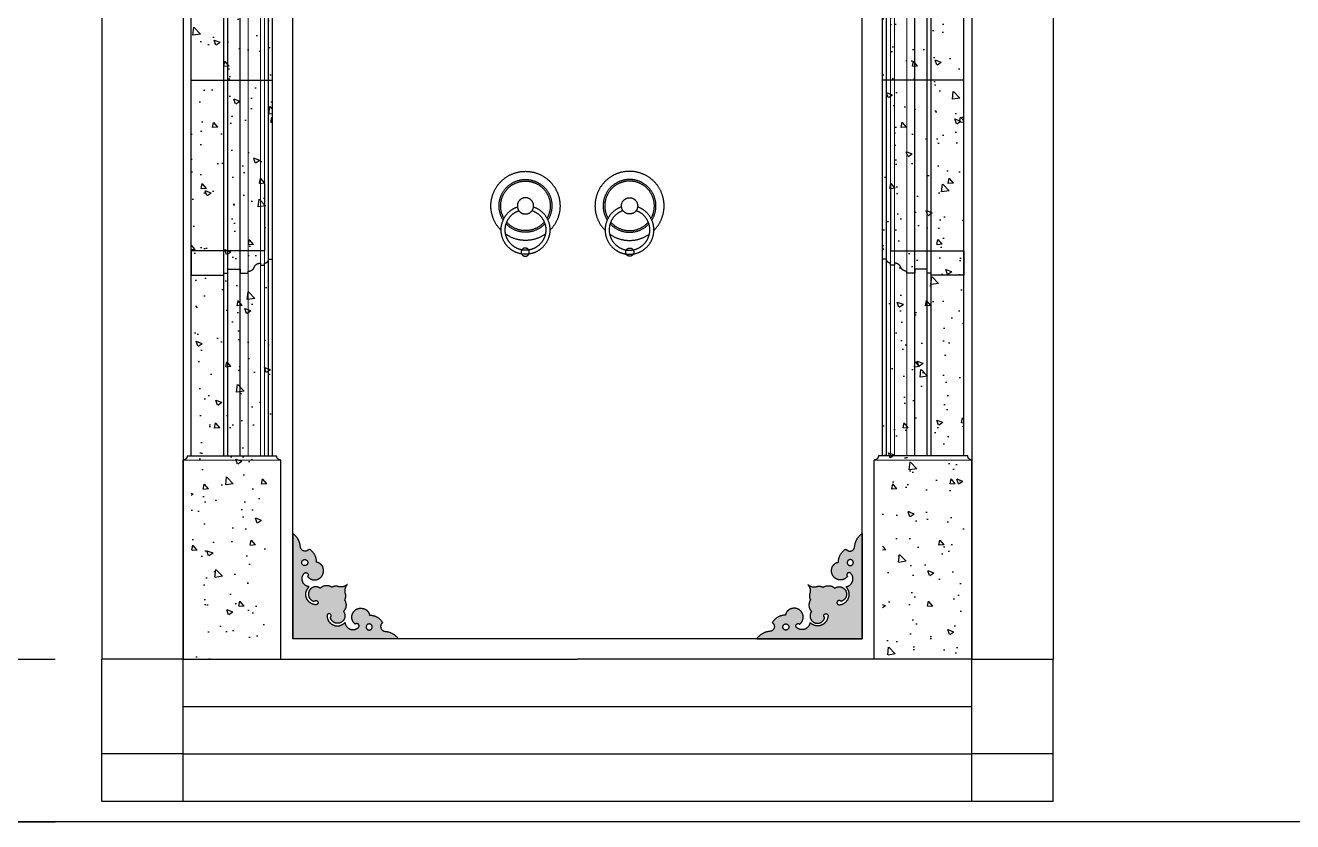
# Model space of a CAD drawing. Extents: x 296441 to 853063, y 459050 to 1117990.
# Drawn here: x 638921 to 642038, y 994963 to 996923 of the extents above; entities that cross this region are included whole.
import ezdxf
from ezdxf.xclip import XClip

# ---------------------------------------------------------------- set-up
doc = ezdxf.new("R2010")
doc.units = 0
doc.header["$LTSCALE"] = 1000
doc.header["$XCLIPFRAME"] = 0
doc.linetypes.add('CENTER2', pattern=[28.574999999999996, 19.05, -3.174999999999999, 3.174999999999999, -3.174999999999999])
for name, color, linetype in [('17-ELEV$0$G-XREF', 2, 'Continuous'), ('A-DETL-MCUT', 6, 'Continuous'), ('A_STAIR', 4, 'Continuous'), ('E1-ELEV-N$0$A-ELEV-HEVY', 2, 'Continuous'), ('E1-ELEV-N$0$A-WALL', 1, 'Continuous'), ('E1-ELEV-N$0$mt2-E$0$MT_A-ELEV-E$0$WALL-TYPE-D-2$0$A-ROOM-IDEN', 4, 'Continuous'), ('E2-E3-ELEV-N$0$G-XREF', 2, 'Continuous'), ('G-GRID', 8, 'CENTER2'), ('mt1-E$0$MT_A-ELEV-E$0$A-ELEV-MEDM-HEVY', 2, 'Continuous'), ('mt2-E$0$A-ELEV-WIND', 147, 'Continuous'), ('WALL-TYPE-D-2$0$A-ELEV-MEDM-HEVY', 2, 'Continuous'), ('ZT1_通用--填充---PM、LM、DY、JD', 8, 'Continuous'), ('分格线', 55, 'Continuous')]:
    doc.layers.add(name, color=color, linetype=linetype)
doc.layers.add('A_PL_4', color=138, linetype='Continuous', lineweight=9)

# ---------------------------------------------------------------- blocks, each defined once
blk = doc.blocks.new('mt2-E$0$门角饰2')
at = {"layer": 'mt2-E$0$A-ELEV-WIND'}
h = blk.add_hatch(dxfattribs=at)
h.set_pattern_fill('AR-SAND', color=256)
h.set_pattern_definition([(37.50000000000001, (-797316.2345391549, -78531.11620388067), (-0.08000156479920251, 2.447066186646712), [0, -1.9304, 0, -2.159, 0, -2.06375]), (7.499999999999999, (-797316.2345391549, -78531.11620388067), (2.247616415690013, 3.584125502841771), [0, -1.0414, 0, -1.7399, 0, -0.66675]), (327.5, (-797317.7966391549, -78531.11620388067), (3.954961851207289, 0.007185923392728499), [0, -0.635, 0, -2.286, 0, -2.9845]), (317.5, (-797317.7966391549, -78531.11620388067), (3.817782262361487, 1.114646616286081), [0, -0.3175, 0, -1.4986, 0, -1.7145])])
h.paths.add_polyline_path([(0, 9.604264050722122e-10), (-133.8998702461831, -133.899870246154, -0.2676571532335317), (-111.9165835716994, -128.4929244415252, 0.2151758919660909), (-95.89758826955222, -126.832234016154, 0.3460682600296425), (-67.09245104342699, -124.4911920379382, 1.232605031124109), (-52.41351540840697, -92.07900429167785, -1.715722040888931), (-56.26232000393793, -83.86811689141905, -0.6710672228442435), (-40.09217631304637, -128.2021358765196, -0.5957551357357035), (-26.92652275052387, -159.9496024594409, -1.111434380358269), (-36.05906095961109, -153.5290343112429, 0.7649724216397704), (-75.02940542367287, -169.3769107072148, 0.3588800555595215), (-58.13925293588545, -188.5553632215015, 0.2663244727307067), (-39.90918733167928, -220.8203449534485, -0.6614347302214693), (-18.46929284580983, -225.4096483872854, 0.2240281881819003), (3.492459654808044e-10, -259.3334308330668)])
h.paths.add_polyline_path([(-21.58336763107218, -187.5880894524744, -1), (-36.58336763107218, -187.5880894524744, -1)], flags=16)
blk.add_lwpolyline([(-133.8998702454846, -133.8998702454846, -0.2676571532220454), (-111.9165835716994, -128.4929244415252, 0.2151758919660909), (-95.89758826955222, -126.832234016154, 0.3460682600296422), (-67.09245104342699, -124.4911920379382, 1.232605031124109), (-52.41351540840697, -92.07900429167785, -1.71572204088913), (-56.26232000393793, -83.86811689141905, -0.6710672228442267), (-40.09217631304637, -128.2021358765196, -0.5957551357357065), (-26.92652275052387, -159.9496024594409, -1.111434380358206), (-36.05906095961109, -153.5290343112429, 0.76497242163977), (-75.02940542367287, -169.3769107072148, 0.3588800555595209), (-58.13925293588545, -188.5553632215015, 0.2663244727307067), (-39.90918733167928, -220.8203449534485, -0.6614347302214496), (-18.46929284580983, -225.4096483872854, 0.224028188181906), (3.492459654808044e-10, -259.3334308330668), (0, 0)], format="xyb", dxfattribs=at)
blk.add_circle((-29.08336763107218, -187.5880894524744), 7.5, dxfattribs=at)
blk = doc.blocks.new('mt2-E$0$RR')
at = {"layer": 'mt2-E$0$A-ELEV-WIND'}
for centre, radius in [((27861.98210027651, 35385.43759024108), 20), ((27862.48724366113, 35271.59346532702), 10)]:
    blk.add_circle(centre, radius, dxfattribs=at)
for centre, radius, start, end in [((27861.98210027651, 35385.43759024108), 85, 314.7781091996703, 224.9953630999683), ((27861.98210027651, 35385.43759024108), 65, 327.467377906168, 212.3060943968686), ((27861.98210027651, 35385.43759024108), 61, 329.7944874464675, 209.9789848588522), ((27861.86522348522, 35326.31424031878), 60, 109.1991883394056, 70.57428396527074), ((27861.86522348522, 35326.31424031878), 50, 108.7268192512349, 71.04665305201068), ((27861.98210027651, 35385.43759024108), 65, 222.6701168665035, 317.1033554338242), ((27861.98210027651, 35385.43759024108), 61, 220.7226361793182, 319.0508361298014), ((27861.98210027651, 35385.43759024108), 85, 234.7606736898767, 305.0127986104618)]:
    blk.add_arc(centre, radius, start, end, dxfattribs=at)
blk = doc.blocks.new('E1-ELEV-N$0$mentou9600')
at = {"layer": 'ZT1_通用--填充---PM、LM、DY、JD', "ltscale": 200}
h = blk.add_hatch(dxfattribs=at)
h.set_pattern_fill('混凝土', color=256, scale=20)
h.set_pattern_definition([(49.99999999999999, (-949.999979789136, 800.0000000005821), (143.4520365201507, -12.55042699651902), [15, -165]), (355, (-949.999979789136, 800.0000000005821), (-27.7502667226, 150.4384267400024), [12, -132]), (100.4514, (-938.0456437891116, 798.9541320005665), (115.7018763428043, 137.8879084121907), [12.74803799999999, -140.2284223999997]), (46.18420000000002, (-949.999979789136, 840.0000000005821), (213.4482097251289, -33.10380286580362), [22.49999999999993, -247.4999999999994]), (96.6356, (-932.2126307891449, 837.241338600521), (186.9325411097407, 194.8235741800883), [19.1220576, -210.3426]), (351.1842, (-949.999979789136, 840.0000000005821), (186.9323890267254, 194.8237201850649), [18, -198]), (21, (-929.999979789136, 830.0000000005821), (119.3814104236923, -80.52377813306776), [15, -165]), (326.0000000000001, (-929.999979789136, 830.0000000005821), (48.66306638431634, 145.0300090093706), [12, -132]), (71.4514, (-920.0515331891365, 823.2896788006183), (168.044525716298, 64.50609934199048), [12.748038, -140.2284224]), (37.50000000000001, (-949.999979789136, 800.0000000005821), (2.431971063458134, 66.5787707662623), [0, -130.4, 0, -134, 0, -132.5]), (7.499999999999999, (-949.999979789136, 800.0000000005821), (52.61390748842972, 78.88234237647205), [0, -76.39999999999999, 0, -127.4, 0, -50.5]), (327.5, (-994.5999797891127, 800.0000000005821), (106.7644872344818, -4.510974346875951), [0, -50, 0, -156, 0, -207]), (317.5, (-1014.599979789113, 800.0000000005821), (116.6372338684772, 20.02099646646354), [0, -65, 0, -103.6, 0, -147])])
h.paths.add_polyline_path([(950.0000202099327, 3050.000000000582), (-949.999979789136, 3050.000000000582), (-949.9999797894852, 400.0001054838067), (-749.9999797894852, 400.0001054838067), (-749.999979789136, 2750.000000000582), (-729.6357356255176, 2790.270609333063), (-699.9996875169454, 2800.000000000582), (-695.9846703518415, 2819.631816876587), (-685.3553188485093, 2835.355339059955), (-656.4423013842897, 2849.583227935713), (-645.2101458875695, 2850.000000000582), (650.0000202099327, 2850.000000000582), (669.9098251224495, 2845.865015735268), (687.6448827205459, 2832.906903935131), (696.5440121192951, 2818.26627540472), (699.9997279375093, 2800.000000000582), (716.9186700041173, 2797.050603494514), (735.3553592693061, 2785.355339059955), (746.0482681981521, 2769.482270330773), (749.2035374309635, 2758.888975930517), (750.0000202099327, 2750.000000000582), (750.0000202106312, 400.0000000004657), (950.0000202106312, 400.0000000004657)])
at = {"layer": 'A-DETL-MCUT', "ltscale": 0.2}
for points in [[(-769.9999606668716, 1569.538590695593), (-769.9999606668716, 1404.538584689028), (-949.9999606013298, 1404.538584689028), (-949.9999606370693, 1344.538584689028), (-869.9999606191413, 1344.538584674126), (-869.9999606191413, 1349.538584674126), (-859.9999606191413, 1349.53858471883), (-859.9999606191413, 1359.538584689028), (-829.9999606191413, 1359.538584703929), (-829.9999606191413, 1349.538584689028), (-809.9999606489437, 1349.538584689028), (-809.999960678746, 1354.538584689028, 0.3027756377319946), (-794.999960589339, 1364.538584689028, -0.3027756377319946), (-779.9999606191413, 1374.538584703929), (-779.999960589339, 1369.538584703929), (-769.9999606191413, 1369.538584689028), (-769.999960678746, 1374.53858471883, 0.414213562373095), (-759.9999606191413, 1384.538584748632), (-749.999960589339, 1384.538584689028), (-749.9999606012134, 1604.538587770774)], [(770.0023720316822, 1569.538590695593), (770.0023720316822, 1404.538584689028), (950.0023719661403, 1404.538584689028), (950.0023720018798, 1344.538584689028), (870.0023719840683, 1344.538584674126), (870.0023719840683, 1349.538584674126), (860.0023719840683, 1349.53858471883), (860.0023719840683, 1359.538584689028), (830.0023719840683, 1359.538584703929), (830.0023719840683, 1349.538584689028), (810.0023720138706, 1349.538584689028), (810.002372043673, 1354.538584689028, -0.3027756377319946), (795.002371954266, 1364.538584689028, 0.3027756377319946), (780.0023719840683, 1374.538584703929), (780.002371954266, 1369.538584703929), (770.0023719840683, 1369.538584689028), (770.002372043673, 1374.53858471883, -0.414213562373095), (760.0023719840683, 1384.538584748632), (750.002371954266, 1384.538584689028), (750.0023719660239, 1604.538587770774)], [(-769.9999798368663, 1484.538587715593), (-769.9999798368663, 1404.538584689028), (-949.9999797713244, 1404.538584689028), (-949.9999798070639, 1344.538584689028), (-869.999979789136, 1344.538584674126), (-869.999979789136, 1349.538584674126), (-859.999979789136, 1349.53858471883), (-859.999979789136, 1359.538584689028), (-829.999979789136, 1359.538584703929), (-829.999979789136, 1349.538584689028), (-809.9999798189383, 1349.538584689028), (-809.9999798487406, 1354.538584689028, 0.3027756377319946), (-794.9999797593337, 1364.538584689028, -0.3027756377319946), (-779.999979789136, 1374.538584703929), (-779.9999797593337, 1369.538584703929), (-769.999979789136, 1369.538584689028), (-769.9999798487406, 1374.53858471883, 0.414213562373095), (-759.999979789136, 1384.538584748632), (-749.9999797593337, 1384.538584689028), (-749.9999798032222, 1484.538587715593)]]:
    blk.add_lwpolyline(points, format="xyb", dxfattribs=at)
at = {"layer": 'A_PL_4', "ltscale": 0.2}
for p, q in [((-809.999979789136, 900.0000000005821), (-809.999979789136, 2750.000000000582)), ((-779.999979789136, 900.0000000005821), (-779.999979789136, 2750.000000000582)), ((-769.999979789136, 900.0000000005821), (-769.999979789136, 2750.000000000582)), ((770.0000202099327, 900.0000000005821), (770.0000202099327, 2750.000000000582)), ((780.0000202099327, 900.0000000005821), (780.0000202099327, 2750.000000000582)), ((810.0000202099327, 900.0000000005821), (810.0000202099327, 2750.000000000582)), ((-969.9999797893688, 890.0000000005821), (-729.9999797893688, 890.0000000005821)), ((970.0000202101655, 890.0000000005821), (730.0000202101655, 890.0000000005821))]:
    blk.add_line(p, q, dxfattribs=at)
at = {"layer": 'A_STAIR', "ltscale": 0.2}
for p, q in [((-859.999979789136, 900.0000000005821), (-859.999979789136, 2960.000000000582)), ((860.0000202099327, 900.0000000005821), (860.0000202099327, 2960.000000000582)), ((-759.999979789136, 900.0000000005821), (-759.999979789136, 2750.000000000582)), ((760.0000202099327, 900.0000000005821), (760.0000202099327, 2750.000000000582)), ((-1169.999979670858, 50.00000000803266), (-1169.999979670858, 400.0000000003492)), ((-969.9999796706252, 400.0000000003492), (-1169.999979670858, 400.0000000003492)), ((-969.9999796706252, 50.00000000174623), (-969.9999796702759, 400.0000000003492)), ((-969.999979789136, 400.0000000003492), (2.021039836108685e-05, 399.9999999998836)), ((970.000020210282, 400.0000000005821), (2.021039836108685e-05, 399.9999999998836)), ((970.0000200917711, 50.00000000197906), (970.0000200914219, 400.0000000005821)), ((970.0000200917711, 400.0000000005821), (1170.000020406558, 399.9999999998836, 4.987721218928365e-08)), ((1170.000020406558, 50.000000007567, 4.987721218928365e-08), (1170.000020406558, 399.9999999998836, 4.987721218928365e-08)), ((-1169.999979647109, 166.6600000449689), (-969.99997964676, 166.6600002226187)), ((970.0000200936338, 166.6600003436906), (1170.000020408654, 166.6600003429921, 4.987721218928365e-08)), ((-1169.999979670858, 50.00000000803266), (1170.000020406558, 49.99999999813735, 4.987721218928398e-08))]:
    blk.add_line(p, q, dxfattribs=at)
at = {"layer": 'E1-ELEV-N$0$mt2-E$0$MT_A-ELEV-E$0$WALL-TYPE-D-2$0$A-ROOM-IDEN', "ltscale": 0.2}
for p, q in [((970.0000200915383, 283.330000353395), (-969.9999796703923, 283.3300002126489)), ((970.0000200916547, 166.6600003537023), (-969.9999796705088, 166.660000212607))]:
    blk.add_line(p, q, dxfattribs=at)
at = {"layer": 'mt1-E$0$MT_A-ELEV-E$0$A-ELEV-MEDM-HEVY', "ltscale": 0.2}
for p, q in [((-829.999979789136, 900.0000000005821), (-829.999979789136, 2930.000000000582)), ((830.0000202099327, 900.0000000005821), (830.0000202099327, 2930.000000000582))]:
    blk.add_line(p, q, dxfattribs=at)
at = {"layer": 'mt2-E$0$A-ELEV-WIND', "ltscale": 0.2}
for p, q in [((-699.999979789136, 450.0000000005821), (-699.999979789136, 2800.000000000582)), ((700.0000202099327, 449.9999999994179), (700.0000202099327, 2800.000000000582)), ((-699.999979789136, 450.0000000005821), (2.021039836108685e-05, 449.9999999998836)), ((2.021039836108685e-05, 449.9999999998836), (700.0000202099327, 449.9999999994179))]:
    blk.add_line(p, q, dxfattribs=at)
at = {"layer": 'WALL-TYPE-D-2$0$A-ELEV-MEDM-HEVY', "ltscale": 0.2}
for p, q in [((-949.999979789136, 900.0000000005821), (-949.999979789136, 3060.000000000582)), ((-949.999979789136, 900.0000000005821), (-949.999979789136, 3060.000000000582)), ((-949.999979789136, 900.0000000005821), (-949.999979789136, 3060.000000000582)), ((950.0000202099327, 900.0000000005821), (950.0000202099327, 3060.000000000582)), ((950.0000202099327, 900.0000000005821), (950.0000202099327, 3060.000000000582)), ((950.0000202099327, 900.0000000005821), (950.0000202099327, 3060.000000000582)), ((-869.999979789136, 900.0000000005821), (-869.999979789136, 2970.000000000582)), ((870.0000202099327, 900.0000000005821), (870.0000202099327, 2970.000000000582)), ((-749.999979789136, 900.0000000005821), (-749.999979789136, 2750.000000000582)), ((750.0000202099327, 900.0000000005821), (750.0000202099327, 2750.000000000582)), ((-969.9999797893688, 400.0000000005821), (-969.9999797893688, 890.0000000005821)), ((-959.9999797896016, 900.0000000005821), (-739.9999797893688, 900.0000000005821)), ((-729.9999797893688, 400.0000000005821), (-729.9999797893688, 890.0000000005821)), ((730.0000202101655, 400.0000000005821), (730.0000202101655, 890.0000000005821)), ((960.0000202103984, 900.0000000005821), (740.0000202101655, 900.0000000005821)), ((970.0000202101655, 400.0000000005821), (970.0000202101655, 890.0000000005821))]:
    blk.add_line(p, q, dxfattribs=at)
at = {"layer": 'WALL-TYPE-D-2$0$A-ELEV-MEDM-HEVY'}
for p, q in [((-1169.999979669577, 2703.372925081989), (-1169.999979670858, 400.0000000008149)), ((-969.9999796695774, 2703.372925081057), (-969.999979670858, 400.0000000008149)), ((970.0001430915436, 2703.373171253246), (970.0001430904958, 400.0000000839354)), ((1170.00002025289, 2703.373171252315), (1170.000020406558, 400.0000001016306, 4.987721218707979e-08))]:
    blk.add_line(p, q, dxfattribs=at)
at = {"layer": 'WALL-TYPE-D-2$0$A-ELEV-MEDM-HEVY', "ltscale": 0.2}
for centre, start, end in [((-969.9999797896016, 900.0000000005821), 270, 0), ((-729.9999797893688, 900.0000000005821), 180, 270), ((730.0000202101655, 900.0000000005821), 270, 0), ((970.0000202103984, 900.0000000005821), 180, 270)]:
    blk.add_arc(centre, 10, start, end, dxfattribs=at)
at = {"layer": '分格线', "ltscale": 200}
for p, q in [((-949.999979789136, 1825.000000000582), (-749.999979789136, 1825.000000000582)), ((950.0000202099327, 1825.000000000582), (750.0000202099327, 1825.000000000582))]:
    blk.add_line(p, q, dxfattribs=at)
at = {"color": 0, "ltscale": 0.1}
for p, rotation in [((-699.9996875169454, 450.0000000005821), 180), ((700.0000202096999, 450.0002922726562), 270)]:
    blk.add_blockref('mt2-E$0$门角饰2', p, dxfattribs=dict(at, rotation=rotation))
at = {"color": 0, "ltscale": 0.1, "xscale": -1}
for p, rotation in [((699.9997279375093, 450.0000000005821), 180), ((-699.999979789136, 450.0002922726562), 90)]:
    blk.add_blockref('mt2-E$0$门角饰2', p, dxfattribs=dict(at, rotation=rotation))
at = {"layer": 'mt2-E$0$A-ELEV-WIND', "xscale": -1}
blk.add_blockref('mt2-E$0$RR', (27733.97355926584, -33870.01457233715), dxfattribs=at)
at = {"layer": 'mt2-E$0$A-ELEV-WIND'}
blk.add_blockref('mt2-E$0$RR', (-27733.97351884667, -33870.01457233715), dxfattribs=at)
blk = doc.blocks.new('E1-ELEV-N')
at = {"layer": 'E1-ELEV-N$0$A-WALL'}
blk.add_line((-10599.99999999627, -400.0000000065193), (999.9999999944121, -400.0000000065193), dxfattribs=at)
at = {"layer": 'E1-ELEV-N$0$A-ELEV-HEVY'}
blk.add_blockref('E1-ELEV-N$0$mentou9600', (-3130.001249413472, -400.0000000065193), dxfattribs=at)
blk = doc.blocks.new('E2-E3-ELEV-N')
at = {"layer": 'E2-E3-ELEV-N$0$G-XREF'}
ref = blk.add_blockref('E1-ELEV-N', (-1.629814505577087e-08, 0), dxfattribs=dict(at, xscale=-1, rotation=1.167066443485965e-10))
XClip(ref).set_block_clipping_path([(-3330.0000000083255, 8072.277096409523), (-3330.00000000553, 6699.999999993481), (-7799.999999999883, 6699.999999993481), (-7799.999999999835, 4600.0000000032815), (-3190.017928741986, 4600.0000000032815), (-3190.0179287449673, 7263.287318631097), (-3.106502543496897e-08, 7263.287318636372), (-2.8172749598345907e-09, 4600.000000004424), (6.056887532635324e-09, -2500.000000005297), (-10599.999999984546, -2500.0000000268883), (-10600.000000016109, 12995.16678363803), (-4747.497518206873, 12995.166783649951), (-4747.497518196846, 8072.277096406636)])

msp = doc.modelspace()

# ---------------------------------------------------------------- linework, layer by layer
at = {"layer": 'G-GRID'}
for p, q in [((591369.1386123096, 995363.0944562624), (665188.8230184197, 995363.094456262)), ((591369.1386123096, 994963.0944562624), (665188.8230184197, 994963.094456262))]:
    msp.add_line(p, q, dxfattribs=at)

# ---------------------------------------------------------------- block references
at = {"layer": '17-ELEV$0$G-XREF', "color": 1}
msp.add_blockref('E2-E3-ELEV-N', (637149.1238573372, 995363.0944562252), dxfattribs=at)

doc.saveas('drawing.dxf')
